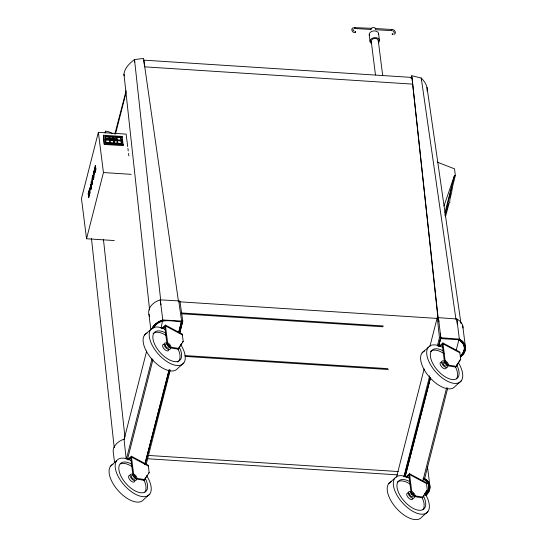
<?xml version="1.0" encoding="UTF-8"?>
<svg xmlns="http://www.w3.org/2000/svg" width="547" height="547" viewBox="0 0 547 547"><rect width="100%" height="100%" fill="white"/><g stroke="black" fill="none" stroke-linecap="round" stroke-linejoin="round"><path stroke-width="0.82" d="M391.7 30.352L391.898 29.476L391.837 30.653L375.83 29.736M427.091 91.014C427.843 86.002 424.616 81.4 421.245 78.03L411.782 75.759L411.139 78.146M428.91 489.257C430.092 484.977 427.18 480.628 423.392 478.803L423.863 478.44C430.687 481.189 431.788 490.85 425.798 495.131M438.496 346.019L440.397 338.572L458.892 339.762C465.388 342.401 466.591 351.694 460.806 355.823M444.889 215.368L451.74 187.327C452.766 192.585 449.443 197.289 449.75 202.554L449.196 202.8L445.484 216.783M127.704 146.685L126.118 134.118L98.364 132.326L81.462 198.54L86.542 238.759L114.289 240.55M103.417 135.232L104.265 144.435L122.972 145.646L123.178 144.818L122.125 136.435L103.417 135.232L104.265 144.435M105.079 132.839L105.503 131.184A9.443 6.516 14.3 0 1 112.292 133.571M105.503 141.201L106.35 137.892L115.595 138.487L114.33 143.451M86.542 238.759L103.445 172.551L98.364 132.326M114.856 134.022L126.131 90.74M115.485 134.029L126.056 92.648M121.913 137.263L122.125 136.435M146.678 350.996L124.066 439.549L126.159 458.796M126.46 458.81L152.032 358.668M152.975 359.577L127.41 459.719L127.143 459.323M161.009 328.132L162.644 320.282L160.025 321.28L155.574 324.091A16.882 11.781 -7.3 0 0 152.579 327.715M145.058 464.225L169.153 369.875M146.213 464.287L170.096 370.763M179.607 333.526L182.773 321.11L179.881 300.98L160.244 299.872L157.55 300.898A17.456 12.191 -7.2 0 0 149.687 316.248M411.146 78.242L411.782 75.759L438.181 318.224M444.964 212.721L454.475 175.478L455.364 175.546L451.555 190.438M445.853 212.79L447.118 207.819M447.542 206.164L448.178 203.682M449.866 197.064L450.502 194.582M396.479 477.305L424.157 368.883M429.867 346.538L437.265 317.575L456.827 318.997L458.919 320.323A17.456 12.191 -7.2 0 1 463.001 328.002M438.209 318.484L438.421 317.657L440.841 337.759L438.715 346.032M403.946 476.697L429.73 375.727M437.333 345.936L439.446 337.656L437.265 317.575M430.462 377.471L405.101 476.786L430.639 377.485M422.756 481.292L446.639 387.768M456.15 350.524L458.892 339.762L459.364 339.4C466.796 342.354 467.083 353.054 460.239 356.89M425.662 495.261A16.882 11.802 -7.1 0 0 429.703 485.606L427.986 481.866L424.547 478.871L447.795 387.83M429.204 487.247L428.185 491.24L425.306 494.864M462.796 342.955C465.012 345.588 465.012 349.15 463.685 352.2L464.41 350.217L463.774 351.858M144.852 464.212L169.078 369.868M144.948 464.3L169.946 369.663M179.731 332.631L182.773 321.11L162.78 319.981L160.093 321.007A17.456 12.191 -7.2 0 0 151.69 329.321M404.103 476.827L430.195 378.086M438.673 345.991L440.841 337.759L440.219 333.567M370.777 29.449L354.771 28.526L354.723 27.644L371.687 28.314M443.993 205.952L454.475 175.478M428.151 491.233L428.937 489.257L428.267 490.898M391.864 29.497L375.057 28.512M161.597 328.48L165.406 325.082L167.628 342.682L166.869 343.359A4.089 2.051 48.2 0 0 164.134 344.603A4.089 2.051 48.2 0 0 167.601 349.164A4.089 2.051 48.2 0 0 170.336 347.919L178.158 349.143L181.583 343.557M178.158 349.143L183.204 341.478L182.274 334.094L165.406 325.082M127.567 459.624L131.369 456.225L133.591 473.825L132.832 474.502A4.089 2.051 48.2 0 0 130.097 475.753A4.089 2.051 48.2 0 0 133.564 480.307A4.089 2.051 48.2 0 0 136.306 479.063L144.121 480.287L147.122 475.398M144.121 480.287L149.174 472.622L148.237 465.237L131.369 456.225M456.499 365.635L459.501 360.747M442.892 342.976L445.114 360.569L444.355 361.252A4.089 2.051 48.2 0 0 441.62 362.497A4.089 2.051 48.2 0 0 445.087 367.058A4.089 2.051 48.2 0 0 447.822 365.813L455.644 367.03L456.403 366.353L460.69 359.372L459.76 351.981L442.892 342.976L439.084 346.374M423.111 496.402L423.966 495.001M424.828 493.606L426.113 491.514M409.505 473.736L411.727 491.336L410.968 492.013A4.089 2.051 48.2 0 0 408.226 493.257A4.089 2.051 48.2 0 0 411.7 497.818A4.089 2.051 48.2 0 0 414.435 496.573L422.257 497.797L423.016 497.114L427.303 490.133L426.373 482.748L409.505 473.736L405.696 477.134M152.415 328.029L155.43 324.221L160.025 321.28M155.075 325.383L153.228 327.824C158.862 317.554 172.025 321.219 181.406 321.875L178.643 332.631L181.618 321.048L178.725 300.912M461.661 354.928L463.5 352.48M426.161 493.968L428 491.521M353.314 28.916L352.89 29.914L354.224 31.295M393.888 33.196L394.298 32.252L392.958 30.947M144.62 334.969L150.712 329.533M162.343 328.754L165.515 325.923L182.377 334.928M164.75 326.6L166.869 343.359L169.167 345.383L170.336 347.919L171.102 347.236L178.917 348.46M182.445 342.155L183.204 341.478M183.758 362.989L177.672 368.425A23.603 11.863 48.2 0 1 151.82 359.058A23.603 11.863 48.2 0 1 147.054 333.048M110.583 466.119L116.675 460.683M128.306 459.897L131.478 457.066L148.346 466.071M130.719 457.743L132.832 474.502L135.136 476.526L136.306 479.063L137.065 478.386L144.88 479.61M148.408 473.305L149.174 472.622M149.728 494.132L143.635 499.568A23.603 11.863 48.2 0 1 117.79 490.201A23.603 11.863 48.2 0 1 113.017 464.198M422.106 352.863L428.198 347.427M439.829 346.641L442.995 343.81L459.863 352.822M442.236 344.494L444.355 361.252L446.653 363.27L447.822 365.813L448.588 365.129L456.403 366.353M459.931 360.049L460.69 359.372M461.244 380.876L455.159 386.312A23.603 11.863 48.2 0 1 429.306 376.945A23.603 11.863 48.2 0 1 424.54 350.942M388.719 483.623L394.804 478.187M406.435 477.408L409.607 474.577L426.475 483.582M408.848 475.254L410.968 492.013L413.265 494.037L414.435 496.573L415.194 495.897L423.016 497.114M426.544 490.816L427.303 490.133M427.857 511.643L421.771 517.079A23.603 11.863 48.2 0 1 395.919 507.712A23.603 11.863 48.2 0 1 391.153 481.709M353.369 27.569C350.456 28.492 351.967 32.478 354.552 32.656M393.847 34.529C396.78 33.641 395.146 29.702 392.616 29.586M124.743 438.913L122.049 439.932A17.456 12.191 -7.2 0 0 113.407 453.258L114.569 462.475M429.176 487.247L428.964 485.264A16.26 11.357 -7.2 0 0 423.378 478.816L424.547 478.871M412.807 84.135L144.634 66.843L143.786 60.143L411.966 77.435L437.969 318.47M106.139 138.719L115.383 139.314M105.099 139.492L121.496 140.552M104.47 143.608L123.178 144.818M103.445 172.551L131.198 174.336M179.368 301.794L437.121 318.416M181.33 312.952L383.283 325.971M181.337 313.78L382.968 326.778M185.03 355.571L387.83 368.651M185.036 356.405L388.363 369.519M147.772 455.398L398.291 471.548M147.779 458.762L397.443 474.864M439.446 337.656L459.371 339.106L461.463 340.439A17.456 12.191 -7.2 0 1 460.307 357.143M437.169 162.097L454.516 168.838L455.364 175.546M354.866 27.371L354.736 28.232M459.678 340.268L458.878 339.776A16.533 11.549 -7.2 0 1 460.642 355.769M423.378 478.816L424.171 479.302M444.355 361.252L446.653 363.27L447.822 365.813M410.968 492.013L413.265 494.037L414.435 496.573M166.869 343.359L169.167 345.383L170.336 347.919M132.832 474.502L135.136 476.526L136.306 479.063M427.289 481.996L428.964 485.264M127.28 459.022L127.766 459.747M124.183 75.862L123.978 74.18M160.968 304.87L160.244 299.872L162.78 319.981L163.266 320.706A16.266 11.364 -7.2 0 0 153.392 328.132M427.009 87.376L460.971 323.475M455.979 319.503L421.245 78.03L421.539 80.58M178.39 300.898L143.546 58.467L134.507 59.541C129.721 63.165 124.668 67.862 123.964 74.166L149.625 310.04M462.748 325.875L465.285 345.984M378.592 33.661L379.433 40.362M378.25 40.423L382.702 75.616M427.453 466.591L429.785 485.025M371.249 41.442L375.481 74.96M369.218 34.796L370.066 41.504M127.916 148.36L128.23 150.876M128.552 153.392L128.866 155.902M148.907 314.217L150.808 329.301M122.227 139.779L122.549 142.288M122.76 143.97L122.972 145.646M117.024 137.352L117.345 139.868M117.448 140.709L117.769 143.218M116.449 137.318L116.764 139.834M116.873 140.668L117.188 143.184M113.502 137.126L113.824 139.642M113.926 140.476L114.248 142.993M112.928 137.092L113.243 139.601M113.352 140.442L113.667 142.958M109.694 136.88L110.015 139.396M110.118 140.23L110.439 142.746M109.12 136.846L109.434 139.355M109.544 140.196L109.858 142.712M105.503 131.184L105.715 132.859M464.683 348.207L464.444 346.224A16.26 11.357 -7.2 0 0 458.878 339.776L460.048 339.831L463.494 342.832L465.203 346.566A16.882 11.802 -7.1 0 1 461.162 356.22M160.695 300.33L134.507 59.541L134.719 62.098M103.438 239.326L124.948 437.087M91.465 238.519L114.22 447.699M438.421 317.657L438.817 321.841M457.237 323.974L456.827 318.997L459.371 339.106L458.536 339.742A16.266 11.364 -7.2 0 1 460.458 355.803M425.552 494.29A16.266 11.364 -7.2 0 0 423.036 478.782L423.863 478.146L425.956 479.48A17.456 12.191 -7.2 0 1 425.853 495.329M180.92 344.856A23.603 11.863 48.2 0 1 176.038 365.403A23.603 11.863 48.2 0 1 150.063 340.084A23.603 11.863 48.2 0 1 165.235 329.561M179.19 346.948A18.844 9.47 48.2 0 1 173.255 361.341A18.844 9.47 48.2 0 1 153.365 340.76A18.844 9.47 48.2 0 1 165.638 332.932M153.071 333.649A18.844 9.47 48.2 0 1 165.994 335.414M178.007 348.979A18.844 9.47 48.2 0 1 180.025 355.345L179.949 358.531A18.844 9.47 48.2 0 1 177.7 362.107M168.804 349.971A4.089 2.051 48.2 0 1 163.779 348.501A4.089 2.051 48.2 0 1 164.558 344.384M167.628 342.682A4.089 2.051 48.2 0 1 171.102 347.236M371.475 42.057A3.542 2.475 -7.2 0 1 374.346 38.495A3.542 2.475 -7.2 0 1 378.237 41.073M371.057 29.9A2.359 1.648 -7.2 0 1 373.081 27.562A2.359 1.648 -7.2 0 1 375.584 29.353M371.707 43.651A4.718 3.296 -7.2 0 1 371.167 39.022A4.718 3.296 -7.2 0 1 377.792 38.215A4.718 3.296 -7.2 0 1 378.333 42.844M369.478 35.623A4.718 3.296 -7.2 0 1 373.526 30.953A4.718 3.296 -7.2 0 1 378.531 34.529M458.407 362.743A23.603 11.863 48.2 0 1 453.525 383.297A23.603 11.863 48.2 0 1 427.549 357.977A23.603 11.863 48.2 0 1 442.721 347.454M456.67 364.842A18.844 9.47 48.2 0 1 450.742 379.235A18.844 9.47 48.2 0 1 430.851 358.654A18.844 9.47 48.2 0 1 443.125 350.825M430.557 351.543A18.844 9.47 48.2 0 1 444.109 353.731M455.487 366.873A18.844 9.47 48.2 0 1 457.511 373.232L457.436 376.418A18.844 9.47 48.2 0 1 456.389 378.866M446.29 367.864A4.089 2.051 48.2 0 1 441.265 366.394A4.089 2.051 48.2 0 1 442.044 362.278M445.114 360.569A4.089 2.051 48.2 0 1 448.588 365.129M146.883 475.999A23.603 11.863 48.2 0 1 142.008 496.553A23.603 11.863 48.2 0 1 116.026 471.234A23.603 11.863 48.2 0 1 131.198 460.711M145.153 478.099A18.844 9.47 48.2 0 1 139.218 492.491A18.844 9.47 48.2 0 1 119.328 471.911A18.844 9.47 48.2 0 1 131.601 464.075M120.429 463.883A18.844 9.47 48.2 0 1 131.957 466.557M143.97 480.129A18.844 9.47 48.2 0 1 145.987 486.488L145.912 489.674A18.844 9.47 48.2 0 1 144.873 492.115M134.767 481.121A4.089 2.051 48.2 0 1 130.077 480.061A4.089 2.051 48.2 0 1 129.81 475.425M134.466 477.107A2.359 1.183 48.2 0 1 133.83 479.261A2.359 1.183 48.2 0 1 131.403 476.136A2.359 1.183 48.2 0 1 134.09 476.622M133.591 473.825A4.089 2.051 48.2 0 1 137.065 478.386M425.019 493.51A23.603 11.863 48.2 0 1 420.137 514.064A23.603 11.863 48.2 0 1 394.161 488.744A23.603 11.863 48.2 0 1 409.327 478.222M423.282 495.609A18.844 9.47 48.2 0 1 417.354 510.002A18.844 9.47 48.2 0 1 397.457 489.415A18.844 9.47 48.2 0 1 409.73 481.586M397.17 482.304A18.844 9.47 48.2 0 1 410.722 484.492M422.099 497.64A18.844 9.47 48.2 0 1 424.116 503.999L424.048 507.185A18.844 9.47 48.2 0 1 423.002 509.626M412.903 498.625A4.089 2.051 48.2 0 1 407.877 497.155A4.089 2.051 48.2 0 1 408.65 493.045M411.727 491.336A4.089 2.051 48.2 0 1 415.194 495.897M392.178 34.017C392.377 36.02 392.684 32.649 392.178 34.017M94.494 171.471L93.872 178.014C92.457 178.24 94.098 166.507 94.494 171.471M94.303 171.888L93.722 174.828C93.038 174.452 94.146 169.399 94.303 171.888M88.197 193.782L88.416 195.436L89.352 193.734L89.031 196.175L88.423 196.927L88.73 197.672L89.564 194.164L89.339 192.455L88.402 194.164L89.045 190.5L88.197 193.782M93.038 176.695L92.388 179.874C91.739 179.484 92.86 174.315 93.038 176.695M94.569 168.811L94.795 170.466L95.732 168.763L95.41 171.204L94.802 171.956L95.11 172.708L95.937 169.194L95.711 167.485L94.775 169.194L95.417 165.536L94.569 168.811M355.27 32.588L355.475 31.617L355.27 32.588M93.216 176.496L93.653 178.869L93.455 179.648L93.12 178.158L92.464 180.462L92.552 183.177C91.028 183.272 92.99 171.136 93.216 176.496M89.489 188.038L89.92 193.481L89.811 190.588L90.542 187.717L90.823 189.939L90.993 189.276L90.392 184.496L90.467 187.088L89.729 189.959L89.489 188.038M91.274 181.05L91.123 188.77L91.91 183.662L92.231 184.421L92.409 183.73L91.274 181.05M91.759 183.313L91.287 185.166L91.274 182.178L91.759 183.313M121.072 137.201L104.675 136.141L105.523 142.849L121.919 143.902L121.072 137.201M120.545 137.584L105.304 136.6L105.626 139.116L120.866 140.094L120.545 137.584M120.969 140.935L105.728 139.95L106.05 142.466L121.29 143.444L120.969 140.935M167.505 345.519A0.745 0.376 48.2 0 0 168.49 346.142A0.745 0.376 48.2 0 0 167.991 345.089A0.745 0.376 48.2 0 0 167.505 345.519M165.679 346.06A2.359 1.183 48.2 0 0 168.804 348.022A2.359 1.183 48.2 0 0 167.225 344.699A2.359 1.183 48.2 0 0 165.679 346.06M444.991 363.406A0.745 0.376 48.2 0 0 445.976 364.028A0.745 0.376 48.2 0 0 445.477 362.982A0.745 0.376 48.2 0 0 444.991 363.406M443.166 363.946A2.359 1.183 48.2 0 0 446.29 365.916A2.359 1.183 48.2 0 0 444.711 362.593A2.359 1.183 48.2 0 0 443.166 363.946M133.468 476.663A0.745 0.376 48.2 0 0 134.459 477.285A0.745 0.376 48.2 0 0 133.96 476.232A0.745 0.376 48.2 0 0 133.468 476.663M411.604 494.173A0.745 0.376 48.2 0 0 412.588 494.796A0.745 0.376 48.2 0 0 412.089 493.743A0.745 0.376 48.2 0 0 411.604 494.173M409.778 494.714A2.359 1.183 48.2 0 0 412.903 496.683A2.359 1.183 48.2 0 0 411.317 493.36A2.359 1.183 48.2 0 0 409.778 494.714"/></g></svg>
